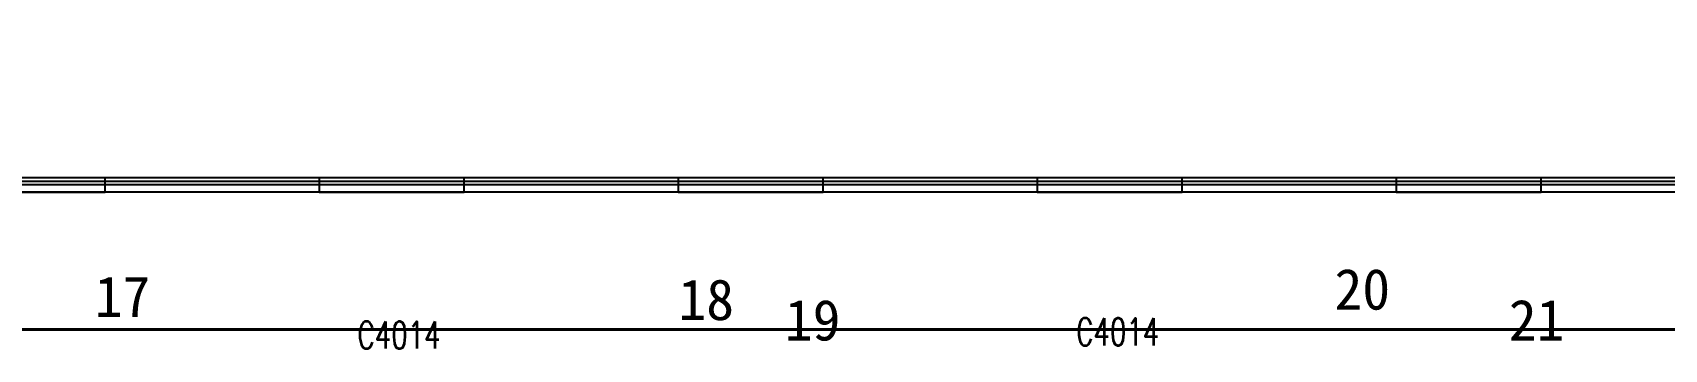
# Model space of a CAD drawing. Extents: x 447078 to 1776277, y 243534 to 519428.
# Drawn here: x 952096 to 974596, y 458775 to 463141 of the extents above; entities that cross this region are included whole.
import ezdxf

# ---------------------------------------------------------------- set-up
doc = ezdxf.new("R2010")
doc.units = 0
doc.header["$LTSCALE"] = 1000
doc.header["$MEASUREMENT"] = 0
for name, color, linetype in [('A-HRAL', 104, 'Continuous'), ('A-WALL', 140, 'Continuous'), ('A-WIND-IDEN', 4, 'Continuous'), ('G-ANNO-NOTE', 80, 'Continuous'), ('X-连廊栏杆修改', 43, 'Continuous')]:
    doc.layers.add(name, color=color, linetype=linetype)
doc.layers.add('A桥架图层', color=2, linetype='Continuous', lineweight=40)
doc.styles.add('_TCH_WINDOW', font='SIMPLEX', dxfattribs={"height": 3.5, "bigfont": 'GBCBIG'})
doc.styles.add('CCDI_T_G03', font='')
doc.styles.get('CCDI_T_G03').set_extended_font_data('SimHei')

# ---------------------------------------------------------------- blocks, each defined once
blk = doc.blocks.new('LGEET2423')
at = {"layer": 'X-连廊栏杆修改'}
for points in [[(23300, 200), (25300, 200), (25300, 0), (23300, 0)], [(28250, 200), (30250, 200), (30250, 0), (28250, 0)], [(33200, 200), (35200, 200), (35200, 0), (33200, 0)], [(38150, 200), (40150, 200), (40150, 0), (38150, 0)], [(43100, 200), (45100, 200), (45100, 0), (43100, 0)]]:
    blk.add_lwpolyline(points, close=True, dxfattribs=at)

msp = doc.modelspace()

# ---------------------------------------------------------------- linework, layer by layer
at = {"layer": 'A-HRAL'}
for points in [[(984845.6, 463141.4), (984845.6, 461091.4), (927845.6, 461091.4), (927845.6, 458741.4)], [(984895.6, 463141.4), (984895.6, 461041.4), (927895.6, 461041.4), (927895.6, 458741.4)]]:
    msp.add_lwpolyline(points, dxfattribs=at)
at = {"layer": 'A桥架图层'}
msp.add_line((992195.7, 459048), (934391.2, 459048), dxfattribs=at)
at = {"layer": 'X-连廊栏杆修改'}
for p, q in [((984995.6, 461141.4), (927995.6, 461141.4)), ((984995.6, 460941.4), (927995.6, 460941.4))]:
    msp.add_line(p, q, dxfattribs=at)
msp.add_lwpolyline([(984795.6, 463141.4), (984795.6, 461141.4), (927795.6, 461141.4), (927795.6, 458741.4)], dxfattribs=at)

# ---------------------------------------------------------------- block references
at = {"layer": 'A-WALL', "xscale": -1, "rotation": 180}
msp.add_blockref('LGEET2423', (927795.6, 461141.4), dxfattribs=at)

# ---------------------------------------------------------------- texts
at = {"layer": 'A-WIND-IDEN', "style": '_TCH_WINDOW', "width": 0.705882}
for p in [(956575.6, 458784.8), (966485.6, 458828.8)]:
    msp.add_text('C4014', height=375, rotation=360, dxfattribs=at).set_placement(p)
at = {"layer": 'G-ANNO-NOTE', "style": 'CCDI_T_G03'}
for s, p in [('     17', (951035.8, 459220.8, 0)), ('      18', (958701.8, 459179, 0)), ('     20', (968132.1, 459322.9, 0)), ('     19', (960552.3, 458897, 0)), ('      21', (970152.3, 458897, 0))]:
    msp.add_text(s, height=563.29, dxfattribs=at).set_placement(p)

doc.saveas('drawing.dxf')
